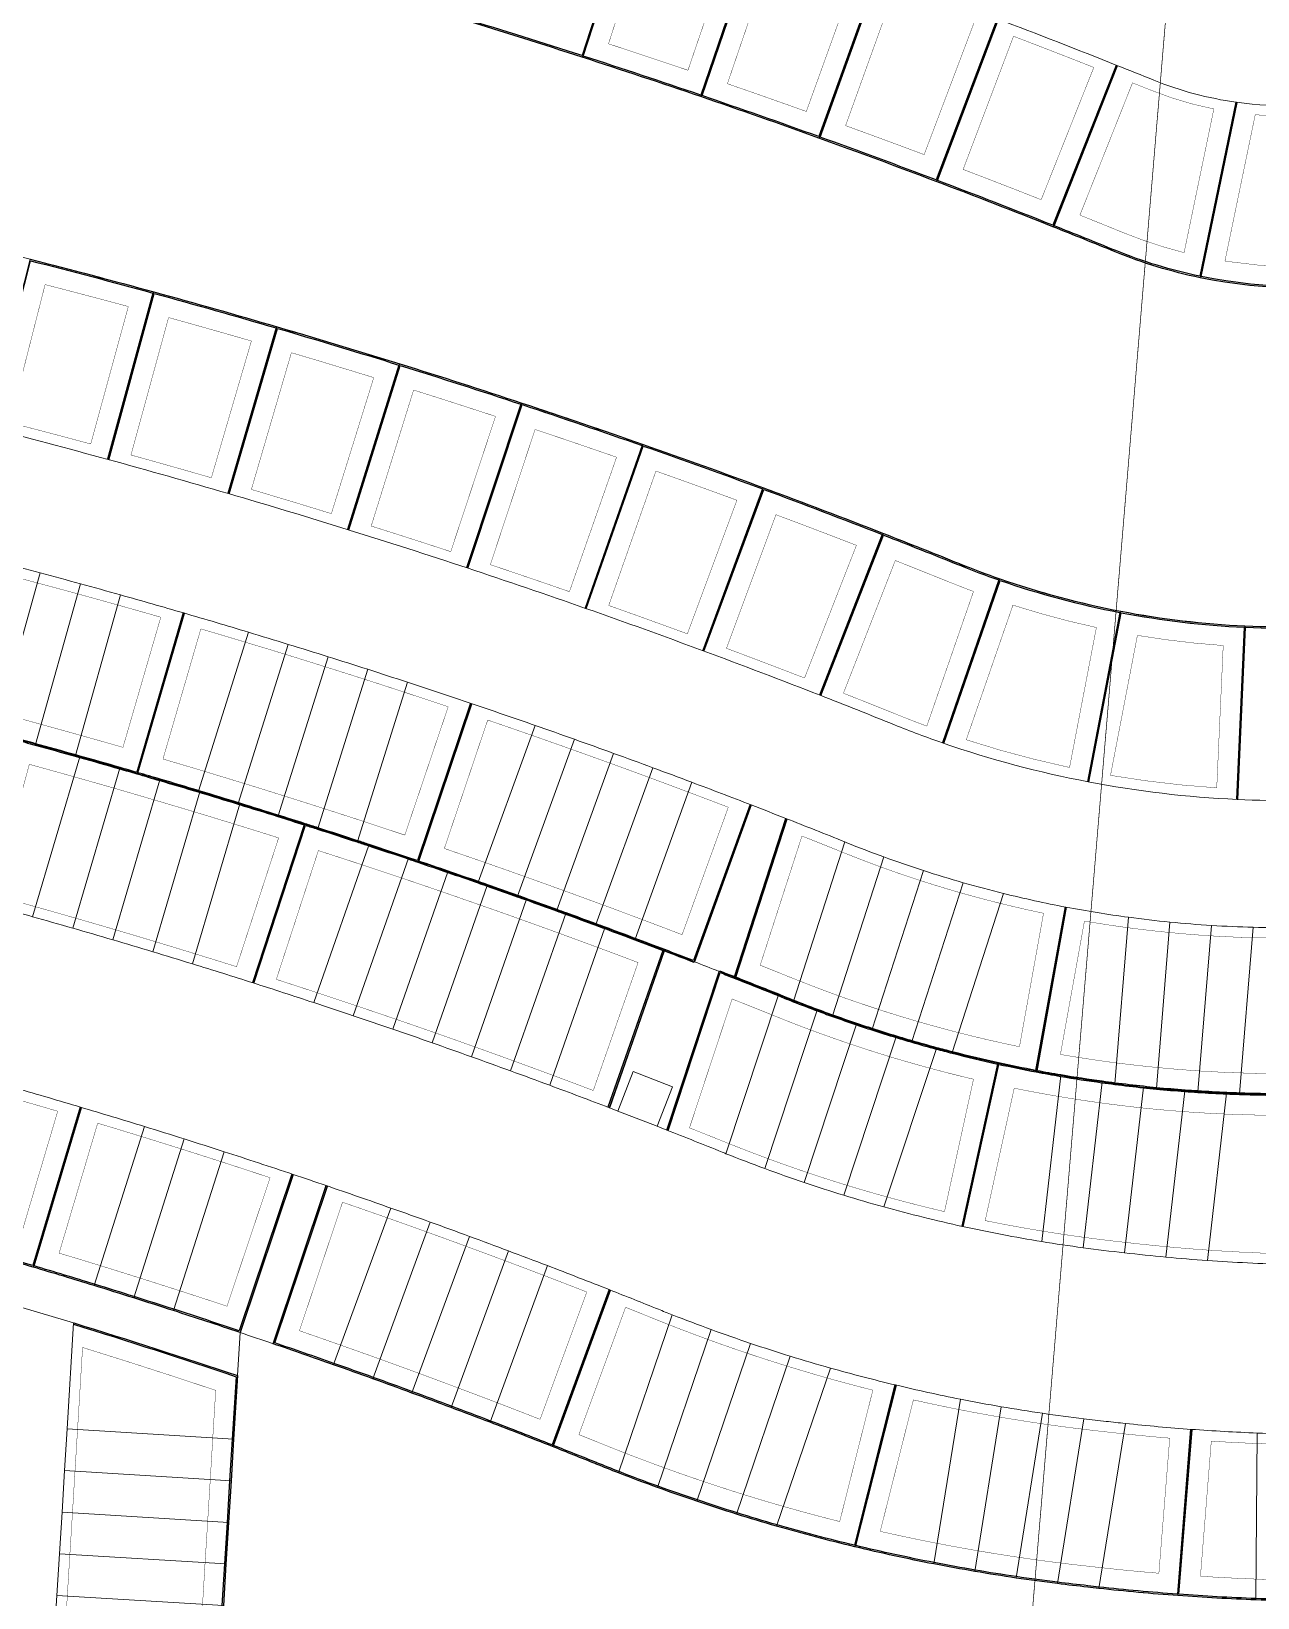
# Model space of a CAD drawing. Header units: centimetres. Extents: x -6122352 to 6876996, y -1694241 to 2592194.
# Drawn here: x 1109007 to 1285500, y -451223 to -225849 of the extents above; entities that cross this region are included whole.
import ezdxf

# ---------------------------------------------------------------- set-up
doc = ezdxf.new("R2010")
doc.units = ezdxf.units.CM
doc.header["$MEASUREMENT"] = 0
doc.linetypes.add('XR-AR-END-SETTING OUT PLAN$0$23261-XR-AR-SI-GF$0$HIDDEN', pattern=[0.375, 0.25, -0.125])
for name, color, linetype, lineweight, true_color in [('08-Compound Wall-2', 6, 'Continuous', 25, 0xff00ff), ('23585-XR-AR-DAMAC PLOT LIMITS$0$1-End units', 7, 'Continuous', 5, 0xf8991e), ('23585-XR-AR-DAMAC PLOT LIMITS$0$1-Open Space', 7, 'Continuous', 5, 0x90cf5a), ('23585-XR-AR-DAMAC PLOT LIMITS$0$1-Utility', 7, 'Continuous', 5, 0x8db1ff)]:
    doc.layers.add(name, color=color, linetype=linetype, lineweight=lineweight, true_color=true_color)
doc.layers.add('23585-XR-AR-BOUNDARY WALLS AND SETBACKS$0$setback', color=7, linetype='XR-AR-END-SETTING OUT PLAN$0$23261-XR-AR-SI-GF$0$HIDDEN')
doc.layers.add('@MI-REF LAYER', color=7, linetype='Continuous')
for name, color, linetype, lineweight in [('23585-XR-AR-DAMAC PLOT LIMITS$0$1-LV3', 231, 'Continuous', 5), ('23585-XR-AR-DAMAC PLOT LIMITS$0$1-Mid units', 41, 'Continuous', 5), ('A-ANNO-TEXT', 3, 'Continuous', 25)]:
    doc.layers.add(name, color=color, linetype=linetype, lineweight=lineweight)
doc.layers.add('23585-XR-AR-DAMAC PLOT LIMITS$0$D-Phase New', color=7, linetype='Continuous', true_color=0x000080)

# ---------------------------------------------------------------- blocks, each defined once
blk = doc.blocks.new('23585-XR-AR-BOUNDARY WALLS AND SETBACKS')
at = {"layer": '08-Compound Wall-2'}
for points in [[(497443.52, 2769696.8), (497466.2, 2769683.44, -0.102931), (497447.04, 2769662.42), (497432.07, 2769683.17)], [(497431.91, 2769683.05), (497446.88, 2769662.3, -0.045423), (497435.98, 2769655.87, 0.002174), (497427.35, 2769651.74), (497416.55, 2769674.05)], [(497466.42, 2769683.42, -0.103655), (497447.08, 2769662.2)], [(497416.4, 2769673.91), (497427.17, 2769651.66, 0.004045), (497411.21, 2769643.77), (497400.04, 2769665.9)], [(497399.87, 2769665.81), (497411.03, 2769643.68, 0.004045), (497395.2, 2769635.53), (497383.68, 2769657.48)], [(497447.08, 2769662.2, -0.045782), (497436.06, 2769655.69, 0.002197), (497427.34, 2769651.52)], [(497383.5, 2769657.39), (497395.02, 2769635.44, 0.004045), (497379.33, 2769627.03), (497367.45, 2769648.79)], [(497427.34, 2769651.52, 0.00409), (497411.21, 2769643.54)], [(497367.27, 2769648.69), (497379.15, 2769626.94, 0.004045), (497363.6, 2769618.27), (497351.36, 2769639.84)], [(497488.37, 2769633.12, 0.036047), (497500.17, 2769646.71)], [(497506.09, 2769615.48), (497488.58, 2769633.05, 0.035647), (497500.27, 2769646.51), (497520.12, 2769631.64)], [(497411.21, 2769643.54, 0.00409), (497395.2, 2769635.31)], [(497351.19, 2769639.74), (497363.42, 2769618.18, 0.004045), (497348.01, 2769609.26), (497335.42, 2769630.62)], [(497395.2, 2769635.31, 0.00409), (497379.33, 2769626.81)], [(497474.74, 2769621.36, 0.036047), (497488.37, 2769633.12)], [(497489.74, 2769601.37), (497474.94, 2769621.26, 0.035647), (497488.44, 2769632.91), (497505.95, 2769615.34)], [(497379.33, 2769626.81, 0.00409), (497363.61, 2769618.05)], [(497459.56, 2769611.69, 0.036047), (497474.74, 2769621.36)], [(497471.54, 2769589.74), (497459.75, 2769611.56, 0.035647), (497474.78, 2769621.14), (497489.58, 2769601.25)], [(497363.61, 2769618.05, 0.00409), (497348.03, 2769609.04)], [(497531.1, 2769615.97), (497548.89, 2769599.96, -0.00106), (497548.37, 2769599.33, -0.011857), (497542.41, 2769592.44, -0.001641), (497541.56, 2769591.5, -0.007817), (497537.42, 2769587.15, -0.002428), (497536.11, 2769585.82, -0.005377), (497533.15, 2769582.93, -0.002435), (497531.8, 2769581.64, -0.005365), (497528.76, 2769578.84, -0.002438), (497527.36, 2769577.6, -0.005366), (497524.24, 2769574.9, -0.002434), (497522.81, 2769573.7, -0.007806), (497518.13, 2769569.94, -0.004542), (497515.35, 2769567.82), (497500.87, 2769586.83)], [(497443.42, 2769603.73, -0.002799), (497454, 2769608.86), (497454.02, 2769608.87, 0.01243), (497459.56, 2769611.69)], [(497454.54, 2769581.34), (497443.6, 2769603.59, -0.002775), (497454.09, 2769608.68), (497454.11, 2769608.69, 0.012229), (497459.57, 2769611.46), (497471.36, 2769589.65)], [(497426.94, 2769595.45, -0.004389), (497443.42, 2769603.73)], [(497438.45, 2769573.26), (497427.12, 2769595.32, -0.004342), (497443.42, 2769603.51), (497454.36, 2769581.25)], [(497410.61, 2769586.88, -0.004389), (497426.94, 2769595.45)], [(497422.51, 2769564.9), (497410.8, 2769586.75, -0.004342), (497426.94, 2769595.23), (497438.27, 2769573.17)], [(497524.72, 2769544.84), (497510.96, 2769564.38, 0.007114), (497515.39, 2769567.6, 0.004671), (497518.25, 2769569.78, 0.007806), (497522.93, 2769573.54, 0.002435), (497524.37, 2769574.75, 0.005366), (497527.5, 2769577.45, 0.002438), (497528.9, 2769578.7, 0.005365), (497531.93, 2769581.49, 0.002435), (497533.29, 2769582.78, 0.005377), (497536.25, 2769585.68, 0.002428), (497537.56, 2769587.01, 0.007817), (497541.7, 2769591.37, 0.001509), (497542.49, 2769592.23), (497560.23, 2769575.55)], [(497394.44, 2769578.03, -0.004389), (497410.61, 2769586.88)], [(497406.72, 2769556.26), (497394.62, 2769577.9, -0.004342), (497410.62, 2769586.66), (497422.34, 2769564.8)], [(497500.71, 2769586.71), (497515.19, 2769567.7, -0.007113), (497510.77, 2769564.49, -0.008872), (497505.12, 2769560.66, -0.003044), (497503.15, 2769559.4, -0.004764), (497500.04, 2769557.46, -0.003042), (497498.04, 2769556.26, -0.004759), (497494.87, 2769554.43, -0.003042), (497492.83, 2769553.29, -0.00476), (497489.61, 2769551.55, -0.003043), (497487.53, 2769550.48, -0.004767), (497484.25, 2769548.84, -0.001814), (497482.99, 2769548.23), (497482.96, 2769548.22), (497482.14, 2769547.83, 0.001687), (497476.16, 2769544.94), (497464.33, 2769565.77)], [(497597.05, 2769580.68), (497615.65, 2769565.82, -0.008639), (497608.81, 2769557.45, -0.004796), (497604.89, 2769552.91, -0.004794), (497600.89, 2769548.44, -0.004793), (497596.8, 2769544.06, -0.004794), (497592.63, 2769539.75, -0.008881), (497584.69, 2769531.98), (497568.48, 2769549.41)], [(497378.42, 2769568.9, -0.004389), (497394.44, 2769578.03)], [(497391.08, 2769547.34), (497378.61, 2769568.77, -0.004342), (497394.45, 2769577.81), (497406.55, 2769556.16)], [(497362.57, 2769559.48, -0.004389), (497378.42, 2769568.9)], [(497375.61, 2769538.15), (497362.76, 2769559.36, -0.004342), (497378.44, 2769568.67), (497390.91, 2769547.24)], [(497485.66, 2769522.76), (497473.89, 2769543.83, -0.000594), (497475.98, 2769544.85), (497464.16, 2769565.67)], [(497615.86, 2769565.78, -0.008717), (497608.96, 2769557.32, -0.004796), (497605.04, 2769552.78, -0.004794), (497601.04, 2769548.31, -0.004793), (497596.95, 2769543.92, -0.004794), (497592.77, 2769539.61, -0.008962), (497584.75, 2769531.76)], [(497459.21, 2769563.23), (497470.27, 2769542.05, 0.001123), (497466.32, 2769540.08, 0.001153), (497462.27, 2769538.03, 0.001175), (497458.16, 2769535.94, 0.000351), (497456.93, 2769535.31, 0.001175), (497452.82, 2769533.18, 0.000351), (497451.6, 2769532.54, 0.001175), (497447.51, 2769530.39, 0.000351), (497446.29, 2769529.75, 0.001175), (497442.21, 2769527.58, 0.000351), (497441, 2769526.92, 0.001175), (497436.93, 2769524.72, 0.001135), (497433.02, 2769522.58), (497421.49, 2769543.52)], [(497459.38, 2769563.32), (497470.55, 2769541.96, 0.001174), (497466.41, 2769539.9), (497477.71, 2769518.83)], [(497485.84, 2769522.86), (497474.16, 2769543.74, -0.000542), (497476.08, 2769544.67, -0.001737), (497482.23, 2769547.65), (497483.05, 2769548.04), (497483.08, 2769548.05, 0.001814), (497484.34, 2769548.66, 0.004767), (497487.62, 2769550.3, 0.003043), (497489.7, 2769551.37, 0.00476), (497492.92, 2769553.11, 0.003042), (497494.97, 2769554.25, 0.004759), (497498.14, 2769556.09, 0.003042), (497500.15, 2769557.29, 0.004765), (497503.26, 2769559.23, 0.003044), (497505.23, 2769560.5, 0.008742), (497510.8, 2769564.27), (497524.56, 2769544.73)], [(497346.88, 2769549.79, -0.004389), (497362.57, 2769559.48)], [(497360.29, 2769528.69), (497347.07, 2769549.67, -0.004342), (497362.59, 2769559.26), (497375.44, 2769538.05)], [(497331.37, 2769539.82, -0.004389), (497346.88, 2769549.79)], [(497345.15, 2769518.96), (497331.56, 2769539.71, -0.004342), (497346.9, 2769549.57), (497360.12, 2769528.58)], [(497568.33, 2769549.27), (497584.54, 2769531.84, -0.00905), (497576.17, 2769524.23, -0.001295), (497574.94, 2769523.16, -0.004143), (497571.63, 2769520.29, -0.005668), (497567.02, 2769516.45, -0.005666), (497562.33, 2769512.72, -0.005668), (497557.55, 2769509.1, -0.010904), (497548.13, 2769502.44), (497535.05, 2769522.32)], [(497421.31, 2769543.42), (497432.84, 2769522.49, 0.00034), (497431.67, 2769521.84, 0.001526), (497426.43, 2769518.92, 0.000444), (497424.9, 2769518.07, 0.001526), (497419.68, 2769515.11, 0.000491), (497418.01, 2769514.16, 0.001035), (497414.48, 2769512.12, 0.001468), (497409.49, 2769509.22), (497409.29, 2769509.1, 0.001468), (497404.32, 2769506.17), (497404.13, 2769506.05, 0.001468), (497399.17, 2769503.09, 0.000842), (497396.34, 2769501.37), (497383.93, 2769521.8)], [(497429.94, 2769493.22), (497418.19, 2769514.03, -0.000465), (497419.78, 2769514.94, -0.001526), (497425, 2769517.9, -0.000444), (497426.52, 2769518.75, -0.001526), (497431.77, 2769521.67, -0.000366), (497433.03, 2769522.36, -0.001161), (497437.03, 2769524.55, -0.001175), (497441.09, 2769526.75, -0.000351), (497442.31, 2769527.4, -0.001175), (497446.38, 2769529.57, -0.000351), (497447.6, 2769530.22, -0.001175), (497451.69, 2769532.37, -0.000351), (497452.92, 2769533, -0.001175), (497457.02, 2769535.13, -0.000351), (497458.25, 2769535.76, -0.001175), (497462.36, 2769537.86, -0.001103), (497466.23, 2769539.81), (497477.53, 2769518.73)], [(497584.75, 2769531.76, -0.009129), (497576.3, 2769524.07, -0.001294), (497575.08, 2769523.01, -0.004142), (497571.76, 2769520.14, -0.005668), (497567.15, 2769516.3, -0.005666), (497562.45, 2769512.57, -0.005668), (497557.67, 2769508.94, -0.011001), (497548.16, 2769502.22, -0.011002), (497538.36, 2769495.92, -0.00567), (497533.21, 2769492.84, -0.005667), (497527.98, 2769489.88, -0.005667), (497522.7, 2769487.04, -0.005669), (497517.35, 2769484.32, -0.003258), (497514.24, 2769482.81), (497514.21, 2769482.8, 0.001858), (497508.11, 2769479.86, 0.002641), (497499.49, 2769475.6, 0.001647), (497494.13, 2769472.9, 0.001647), (497488.79, 2769470.16, 0.001647), (497483.47, 2769467.39, 0.001647), (497478.16, 2769464.59, 0.002528), (497470.06, 2769460.21), (497458.44, 2769481.21)], [(497534.88, 2769522.21), (497547.97, 2769502.33, -0.010909), (497538.26, 2769496.09, -0.00567), (497533.11, 2769493.01, -0.005667), (497527.89, 2769490.06, -0.005667), (497522.61, 2769487.22, -0.005669), (497517.26, 2769484.5, -0.003258), (497514.16, 2769483), (497514.12, 2769482.98, 0.001832), (497508.11, 2769480.08), (497497.16, 2769501.22)], [(497383.76, 2769521.69), (497396.17, 2769501.27, 0.000634), (497394.05, 2769499.97, 0.001526), (497388.93, 2769496.83), (497388.39, 2769496.49, 0.001526), (497383.3, 2769493.31, 0.000784), (497380.7, 2769491.67, 0.000742), (497378.23, 2769490.1, 0.001526), (497373.18, 2769486.86), (497372.54, 2769486.44, 0.001332), (497368.15, 2769483.58), (497367.51, 2769483.17, 0.001526), (497362.5, 2769479.86, 0.000578), (497360.61, 2769478.6), (497347.33, 2769498.47)], [(497393.68, 2769471.36), (497380.89, 2769491.55, -0.000758), (497383.41, 2769493.14, -0.001526), (497388.5, 2769496.32), (497389.04, 2769496.66, -0.001526), (497394.15, 2769499.8, -0.000659), (497396.36, 2769501.15, -0.000867), (497399.28, 2769502.91, -0.001468), (497404.23, 2769505.88), (497404.43, 2769506, -0.001468), (497409.4, 2769508.93), (497409.59, 2769509.05, -0.001468), (497414.58, 2769511.95, -0.00101), (497418.02, 2769513.93), (497429.77, 2769493.12)], [(497496.99, 2769501.13), (497507.93, 2769479.99, 0.002612), (497499.4, 2769475.78, 0.001647), (497494.04, 2769473.08, 0.001647), (497488.7, 2769470.34, 0.001647), (497483.37, 2769467.57, 0.001647), (497478.07, 2769464.76, 0.002474), (497470.14, 2769460.48), (497458.62, 2769481.31)], [(497454.05, 2769478.8), (497465.68, 2769457.8, 0.002769), (497456.88, 2769452.87, 0.001647), (497451.67, 2769449.88, 0.001647), (497446.49, 2769446.87, 0.002512), (497438.62, 2769442.2, 0.002512), (497430.79, 2769437.46, 0.001647)], [(497453.88, 2769478.7), (497465.41, 2769457.88, 0.002715), (497456.78, 2769453.04, 0.001647), (497451.57, 2769450.06, 0.001647), (497446.39, 2769447.04, 0.002485), (497438.6, 2769442.43), (497426.35, 2769462.83)], [(497426.18, 2769462.73), (497438.43, 2769442.32, 0.002485), (497430.69, 2769437.63, 0.001647), (497425.58, 2769434.48, 0.001647), (497420.49, 2769431.29, 0.001647), (497415.43, 2769428.07, 0.001647), (497410.39, 2769424.81, 0.002498), (497402.78, 2769419.82), (497389.6, 2769439.63)], [(497448.47, 2769441.07, -0.006847), (497469.99, 2769453.33), (497476.35, 2769446.75), (497480.52, 2769442.43), (497484.68, 2769438.11), (497488.85, 2769433.8), (497493.02, 2769429.48), (497497.19, 2769425.16), (497501.35, 2769420.85), (497505.52, 2769416.53), (497509.69, 2769412.21), (497516.04, 2769405.63), (497498.78, 2769388.96)], [(497448.61, 2769440.93, -0.006791), (497469.96, 2769453.08), (497476.21, 2769446.61), (497480.37, 2769442.29), (497484.54, 2769437.97), (497488.71, 2769433.66), (497492.88, 2769429.34), (497497.04, 2769425.02), (497501.21, 2769420.71), (497505.38, 2769416.39), (497509.54, 2769412.07), (497515.76, 2769405.64), (497498.64, 2769389.11)]]:
    blk.add_lwpolyline(points, format="xyb", dxfattribs=at)
at = {"layer": '23585-XR-AR-BOUNDARY WALLS AND SETBACKS$0$setback', "ltscale": 40, "const_width": 0.05}
for points in [[(497443.3, 2769693.57), (497462.26, 2769682.39, -0.081067), (497447.72, 2769666.44), (497435.14, 2769683.87, 0.061707)], [(497430.5, 2769680.05), (497442.85, 2769662.93, -0.034566), (497434.78, 2769658.4, 0.001517), (497428.74, 2769655.52), (497419.82, 2769673.96, -0.000602), (497422.25, 2769675.13, 0.04668)], [(497403.31, 2769665.86, -0.002757), (497414.42, 2769671.35), (497423.34, 2769652.91, 0.00273), (497412.54, 2769647.57)], [(497386.94, 2769657.5, -0.002757), (497397.95, 2769663.16), (497407.18, 2769644.87, 0.00273), (497396.47, 2769639.35)], [(497381.63, 2769654.71), (497391.15, 2769636.56, 0.00273), (497380.53, 2769630.88), (497370.71, 2769648.86, -0.002757)], [(497365.45, 2769645.98), (497375.27, 2769628, 0.00273), (497364.74, 2769622.14), (497354.62, 2769639.96, -0.002757)], [(497491.16, 2769604.32), (497478.92, 2769620.78, 0.024316), (497488.34, 2769628.9), (497502.81, 2769614.38, -0.025936)], [(497473.36, 2769592.47), (497463.61, 2769610.51, 0.024316), (497474.1, 2769617.19), (497486.34, 2769600.74, -0.025936)], [(497530.38, 2769612.72), (497544.88, 2769599.66, -0.009264), (497540.26, 2769594.39, -0.001641), (497539.42, 2769593.47, -0.007817), (497535.35, 2769589.18, -0.002428), (497534.06, 2769587.87, -0.005377), (497531.15, 2769585.02, -0.002435), (497529.81, 2769583.75, -0.005365), (497526.82, 2769581, -0.002438), (497525.44, 2769579.77, -0.005366), (497522.37, 2769577.11, -0.002434), (497520.96, 2769575.93, -0.007806), (497516.35, 2769572.23, -0.000743), (497515.9, 2769571.88), (497504.08, 2769587.4, 0.00916), (497508.93, 2769591.29, 0.008918), (497513.51, 2769595.26, 0.008913), (497517.95, 2769599.38, 0.008919), (497522.23, 2769603.66, 0.008937), (497526.37, 2769608.1, 0.009004)], [(497456.48, 2769583.96), (497447.44, 2769602.36, -0.002084), (497455.3, 2769606.15), (497455.32, 2769606.17, 0.006558), (497458.33, 2769607.65), (497468.08, 2769589.61, -0.007379), (497464.16, 2769587.67, 0.002076)], [(497451.09, 2769581.31, 0.002928), (497440.35, 2769575.91), (497430.98, 2769594.15, -0.002957), (497442.05, 2769599.71)], [(497424.36, 2769567.58), (497414.68, 2769585.65, -0.002957), (497425.65, 2769591.41), (497435.01, 2769573.17, 0.002928)], [(497557.1, 2769574.5, -0.008081), (497551.03, 2769568.55, -0.005671), (497546.65, 2769564.49, -0.005674), (497542.18, 2769560.53, -0.006943), (497537.65, 2769556.65, -0.006939), (497533.02, 2769552.9, -0.009923), (497526.22, 2769547.75), (497514.99, 2769563.7, 0.003403), (497517.13, 2769565.28, 0.004671), (497520.03, 2769567.49, 0.007806), (497524.79, 2769571.31, 0.002435), (497526.24, 2769572.53, 0.005366), (497529.42, 2769575.27, 0.002438), (497530.84, 2769576.54, 0.005365), (497533.92, 2769579.38, 0.002435), (497535.3, 2769580.69, 0.005377), (497538.3, 2769583.63, 0.002428), (497539.63, 2769584.98, 0.005551), (497542.63, 2769588.11)], [(497408.52, 2769558.98), (497398.52, 2769576.87, -0.002957), (497409.39, 2769582.82), (497419.07, 2769564.75, 0.002928)], [(497499.28, 2769583.81), (497511.1, 2769568.29, -0.003247), (497509.1, 2769566.86, -0.008872), (497503.54, 2769563.09, -0.003044), (497501.6, 2769561.85, -0.004765), (497498.53, 2769559.94, -0.003042), (497496.56, 2769558.76, -0.004759), (497493.44, 2769556.95, -0.003042), (497491.43, 2769555.83, -0.00476), (497488.26, 2769554.12, -0.003043), (497486.21, 2769553.06, -0.004767), (497482.98, 2769551.45, -0.001814), (497481.74, 2769550.85), (497481.71, 2769550.83), (497480.89, 2769550.44, 0.001022), (497477.25, 2769548.69), (497467.6, 2769565.68, -0.001506), (497473.06, 2769568.31), (497473.31, 2769568.43, 0.008524), (497478.49, 2769571.01, 0.008915), (497483.81, 2769573.9, 0.008915), (497489.02, 2769576.98, 0.008925), (497494.13, 2769580.25, 0.009216)], [(497596.42, 2769577.47), (497611.65, 2769565.3, -0.006314), (497606.67, 2769559.26, -0.004796), (497602.79, 2769554.76, -0.004794), (497598.82, 2769550.33, -0.004793), (497594.77, 2769545.98, -0.004794), (497590.64, 2769541.71, -0.006525), (497584.88, 2769536.03), (497571.6, 2769550.31, 0.00564), (497576.27, 2769554.91, 0.00519), (497580.47, 2769559.24, 0.005189), (497584.58, 2769563.65, 0.00519), (497588.6, 2769568.15, 0.005194), (497592.53, 2769572.73, 0.005274)], [(497392.84, 2769550.09), (497382.53, 2769567.81, -0.002957), (497393.29, 2769573.94), (497403.29, 2769556.05, 0.002928)], [(497377.31, 2769540.93), (497366.69, 2769558.47, -0.002957), (497377.34, 2769564.79), (497387.65, 2769547.07, 0.002928)], [(497457.39, 2769560.66), (497466.42, 2769543.37, 0.000397), (497465.02, 2769542.67, 0.001153), (497460.96, 2769540.62, 0.001175), (497456.83, 2769538.52, 0.000351), (497455.6, 2769537.88, 0.001175), (497451.49, 2769535.75, 0.000351), (497450.26, 2769535.11, 0.001175), (497446.16, 2769532.96, 0.000351), (497444.93, 2769532.31, 0.001175), (497440.84, 2769530.13, 0.000351), (497439.62, 2769529.48, 0.001175), (497435.55, 2769527.27, 0.0004), (497434.16, 2769526.52), (497424.75, 2769543.6, -0.001665), (497430.64, 2769546.79, -0.00149), (497435.93, 2769549.61, -0.00149), (497441.23, 2769552.4, -0.00149), (497446.55, 2769555.16, -0.00149), (497451.88, 2769557.88, -0.001534)], [(497487.63, 2769525.38), (497478.1, 2769542.43, -0.001523), (497483.48, 2769545.03), (497484.3, 2769545.42), (497484.33, 2769545.44, 0.001814), (497485.61, 2769546.05, 0.004767), (497488.94, 2769547.71, 0.003043), (497491.05, 2769548.81, 0.00476), (497494.32, 2769550.57, 0.003042), (497496.4, 2769551.73, 0.004759), (497499.62, 2769553.59, 0.003042), (497501.65, 2769554.82, 0.004765), (497504.81, 2769556.78, 0.003044), (497506.81, 2769558.07, 0.005031), (497510.08, 2769560.25), (497521.31, 2769544.3, -0.009979), (497514.14, 2769539.61, -0.006939), (497509.04, 2769536.51, -0.006935), (497503.86, 2769533.56, -0.006936), (497498.61, 2769530.76, -0.006943), (497493.27, 2769528.1, -0.000687), (497492.73, 2769527.84, 0.001474)], [(497361.95, 2769531.5), (497351.02, 2769548.85, -0.002957), (497361.56, 2769555.36), (497372.18, 2769537.82, 0.002928)], [(497346.75, 2769521.8), (497335.52, 2769538.95, -0.002957), (497345.94, 2769545.65), (497356.87, 2769528.3, 0.002928)], [(497567.24, 2769546.19), (497580.52, 2769531.91, -0.006726), (497574.32, 2769526.33, -0.001303), (497573.1, 2769525.27, -0.004152), (497569.82, 2769522.42, -0.005668), (497565.26, 2769518.63, -0.005666), (497560.61, 2769514.94, -0.005668), (497555.88, 2769511.35, -0.008102), (497548.99, 2769506.41), (497538.26, 2769522.71, 0.006818), (497543.64, 2769526.55, 0.006233), (497548.46, 2769530.19, 0.006232), (497553.18, 2769533.94, 0.006234), (497557.82, 2769537.82, 0.003354), (497560.27, 2769539.95, 0.002391), (497562.36, 2769541.78, 0.005655)], [(497419.5, 2769540.7), (497428.9, 2769523.62, 0.001131), (497425.01, 2769521.45, 0.000444), (497423.48, 2769520.6, 0.001526), (497418.25, 2769517.63, 0.000491), (497416.57, 2769516.67, 0.001035), (497413.03, 2769514.63, 0.001468), (497408.02, 2769511.72), (497407.83, 2769511.6, 0.001468), (497402.84, 2769508.66), (497402.64, 2769508.54, 0.001468), (497397.68, 2769505.57, 0.000106), (497397.32, 2769505.35), (497387.19, 2769522.02, -0.001662), (497392.93, 2769525.45, -0.00149), (497398.08, 2769528.5, -0.00149), (497403.26, 2769531.51, -0.00149), (497408.46, 2769534.5, -0.00149), (497413.67, 2769537.45, -0.001659)], [(497474.32, 2769518.8, 0.001594), (497468.86, 2769516.03, 0.001564), (497463.52, 2769513.27, 0.001564), (497458.2, 2769510.48, 0.001564), (497452.89, 2769507.66, 0.001564), (497447.6, 2769504.8, 0.001564), (497442.33, 2769501.91, 0.001564), (497437.08, 2769498.99, 0.001603), (497431.72, 2769495.96), (497422.14, 2769512.94, -0.001256), (497426.42, 2769515.37, -0.000444), (497427.94, 2769516.22, -0.001526), (497433.17, 2769519.13, -0.000366), (497434.42, 2769519.82, -0.001161), (497438.41, 2769522, -0.001175), (497442.47, 2769524.19, -0.000351), (497443.68, 2769524.84, -0.001175), (497447.74, 2769527.01, -0.000351), (497448.96, 2769527.65, -0.001175), (497453.04, 2769529.8, -0.000351), (497454.26, 2769530.43, -0.001175), (497458.35, 2769532.55, -0.000351), (497459.57, 2769533.18, -0.001175), (497463.67, 2769535.27, -0.000408), (497465.1, 2769535.99)], [(497382.06, 2769518.9), (497392.19, 2769502.24, 0.001424), (497387.41, 2769499.29), (497386.86, 2769498.95, 0.001526), (497381.76, 2769495.76, 0.000784), (497379.14, 2769494.12, 0.000742), (497376.67, 2769492.54, 0.001526), (497371.61, 2769489.29), (497370.96, 2769488.88, 0.001332), (497366.56, 2769486.01), (497365.92, 2769485.59, 0.001369), (497361.42, 2769482.62), (497350.58, 2769498.83, -0.001724), (497356.37, 2769502.64, -0.00149), (497361.39, 2769505.91, -0.00149), (497366.44, 2769509.14, -0.00149), (497371.5, 2769512.35, -0.00149), (497376.58, 2769515.52, -0.001602)], [(497533.29, 2769519.35), (497544.01, 2769503.06, -0.008169), (497536.79, 2769498.47, -0.00567), (497531.7, 2769495.43, -0.005667), (497526.54, 2769492.51, -0.005667), (497521.31, 2769489.7, -0.005669), (497516.02, 2769487.01, -0.003258), (497512.95, 2769485.52), (497512.91, 2769485.5, 0.001057), (497509.43, 2769483.83), (497500.46, 2769501.16, -0.001202), (497504.51, 2769503.1, 0.002235), (497506.46, 2769504.04, 0.006235), (497511.85, 2769506.76, 0.006232), (497517.17, 2769509.61, 0.006232), (497522.42, 2769512.6, 0.006237), (497527.6, 2769515.71, 0.006972)], [(497426.51, 2769492.98, 0.001607), (497421.18, 2769489.87, 0.001564), (497416, 2769486.82, 0.001564), (497410.84, 2769483.73, 0.001564), (497405.71, 2769480.61, 0.001564), (497400.59, 2769477.46, 0.001615), (497395.33, 2769474.17), (497384.89, 2769490.65, -0.000018), (497384.95, 2769490.69, -0.001526), (497390.03, 2769493.86), (497390.57, 2769494.19, -0.001526), (497395.66, 2769497.33, -0.000659), (497397.87, 2769498.67, -0.000867), (497400.78, 2769500.43, -0.001468), (497405.71, 2769503.39), (497405.91, 2769503.5, -0.001468), (497410.86, 2769506.43), (497411.06, 2769506.55, -0.001468), (497416.03, 2769509.44, -0.000265), (497416.93, 2769509.96)], [(497495.07, 2769498.53), (497504.04, 2769481.2, 0.001799), (497498.14, 2769478.28, 0.001647), (497492.77, 2769475.57, 0.001647), (497487.41, 2769472.83, 0.001647), (497482.07, 2769470.05, 0.001647), (497476.75, 2769467.23, 0.001712), (497471.24, 2769464.27), (497461.8, 2769481.33, -0.001835), (497467.83, 2769484.58, -0.001605), (497473.13, 2769487.38, -0.001605), (497478.44, 2769490.14, -0.001605), (497483.77, 2769492.88, -0.001605), (497489.12, 2769495.58, -0.001779)], [(497452.16, 2769476.03), (497461.6, 2769458.97, 0.001949), (497455.4, 2769455.47, 0.001647), (497450.18, 2769452.48, 0.001647), (497444.97, 2769449.46, 0.001692), (497439.65, 2769446.31), (497429.61, 2769463.03, -0.001764), (497435.28, 2769466.38, -0.001605), (497440.46, 2769469.39, -0.001605), (497445.66, 2769472.37, -0.001999), (497452.16, 2769476.03, -0.001999)], [(497424.46, 2769459.95), (497434.5, 2769443.23, 0.001691), (497429.22, 2769440.02, 0.001647), (497424.1, 2769436.85, 0.001647), (497419, 2769433.66, 0.001647), (497413.92, 2769430.43, 0.001647), (497408.86, 2769427.16, 0.001705), (497403.65, 2769423.75), (497392.85, 2769439.98, -0.001811), (497398.5, 2769443.68, -0.001605), (497403.54, 2769446.93, -0.001605), (497408.59, 2769450.15, -0.001605), (497413.67, 2769453.33, -0.001605), (497418.76, 2769456.48, -0.001789)], [(497451.94, 2769439.63, -0.005581), (497469.43, 2769449.59), (497474.19, 2769444.66), (497478.36, 2769440.35), (497482.53, 2769436.03), (497486.69, 2769431.71), (497490.86, 2769427.4), (497495.03, 2769423.08), (497499.2, 2769418.76), (497503.36, 2769414.45), (497507.53, 2769410.13), (497511.8, 2769405.71), (497497.77, 2769392.16), (497493.5, 2769396.59), (497489.33, 2769400.9), (497485.17, 2769405.22), (497481, 2769409.54), (497476.83, 2769413.85), (497472.66, 2769418.17), (497468.5, 2769422.49), (497464.33, 2769426.8), (497460.16, 2769431.12), (497451.94, 2769439.63)]]:
    blk.add_lwpolyline(points, format="xyb", close=True, dxfattribs=at)
blk = doc.blocks.new('A$C9d9485f6')
at = {"layer": 'A-ANNO-TEXT', "rotation": 312.4881850805905}
blk.add_blockref('23585-XR-AR-BOUNDARY WALLS AND SETBACKS', (-2377088.53, -1504219.25), dxfattribs=at)
blk = doc.blocks.new('23585-XR-AR-DAMAC PLOT LIMITS')
at = {"layer": '23585-XR-AR-DAMAC PLOT LIMITS$0$1-End units', "color": 251, "true_color": 0x636466}
for points in [[(497524.31, 2769574.82, -0.002434), (497522.87, 2769573.62, -0.007806), (497518.19, 2769569.86, -0.004671), (497515.33, 2769567.68), (497500.79, 2769586.77, 0.0136), (497507.97, 2769592.45)], [(497560.29, 2769575.62, -0.010951), (497552.06, 2769567.46), (497536.18, 2769585.75, 0.002428), (497537.49, 2769587.08, 0.007817), (497541.63, 2769591.44, 0.001641), (497542.48, 2769592.37)], [(497515.33, 2769567.68, -0.007244), (497510.82, 2769564.41, -0.008872), (497505.17, 2769560.58), (497493.3, 2769581.49, 0.013613), (497500.79, 2769586.77)], [(497484.29, 2769548.75, -0.001814), (497483.04, 2769548.14), (497483, 2769548.13), (497482.18, 2769547.74, 0.001737), (497476.03, 2769544.76), (497464.16, 2769565.67, -0.002277), (497472.41, 2769569.67)], [(497533.95, 2769551.72, -0.013415), (497524.64, 2769544.78), (497510.82, 2769564.41, 0.007244), (497515.33, 2769567.68, 0.004671), (497518.19, 2769569.86)], [(497470.5, 2769542.05, 0.001175), (497466.37, 2769539.99, 0.001153), (497462.32, 2769537.95), (497451.2, 2769559.22, -0.002272), (497459.38, 2769563.32)], [(497524.64, 2769544.78, -0.013471), (497514.93, 2769538.34), (497503.21, 2769559.31, 0.003044), (497505.17, 2769560.58, 0.008872), (497510.82, 2769564.41)], [(497592.77, 2769539.61, -0.008962), (497584.75, 2769531.76), (497568.41, 2769549.34, 0.008212), (497575.2, 2769555.97)], [(497584.75, 2769531.76, -0.009129), (497576.3, 2769524.07), (497561.37, 2769542.91, 0.008246), (497568.41, 2769549.34)], [(497441.04, 2769526.83, 0.001175), (497436.98, 2769524.64, 0.00116), (497432.98, 2769522.45), (497421.4, 2769543.47, -0.002412), (497429.93, 2769548.11)], [(497493.92, 2769526.74, -0.000687), (497493.38, 2769526.49, 0.002235), (497485.66, 2769522.76), (497473.93, 2769543.74, -0.000594), (497476.03, 2769544.76, -0.001737), (497482.18, 2769547.74)], [(497432.98, 2769522.45, 0.000366), (497431.72, 2769521.75, 0.001526), (497426.47, 2769518.84, 0.000444), (497424.95, 2769517.98), (497412.93, 2769538.76, -0.002405), (497421.4, 2769543.47)], [(497477.71, 2769518.83, 0.002386), (497469.54, 2769514.69), (497458.2, 2769535.85, -0.001175), (497462.32, 2769537.95, -0.001153), (497466.37, 2769539.99)], [(497404.18, 2769505.97, 0.001468), (497399.23, 2769503, 0.000867), (497396.31, 2769501.23), (497383.85, 2769521.75, -0.002408), (497392.16, 2769526.74)], [(497557.67, 2769508.94, -0.011001), (497548.16, 2769502.22), (497534.96, 2769522.27, 0.009896), (497542.75, 2769527.76)], [(497396.31, 2769501.23, 0.000659), (497394.1, 2769499.89, 0.001526), (497388.99, 2769496.74), (497388.44, 2769496.4), (497375.79, 2769516.8, -0.002348), (497383.85, 2769521.75)], [(497548.16, 2769502.22, -0.011002), (497538.36, 2769495.92), (497526.81, 2769516.99, 0.010088), (497534.96, 2769522.27)], [(497437.82, 2769497.68, 0.002386), (497429.85, 2769493.17), (497418.06, 2769514.07, -0.000491), (497419.73, 2769515.03, -0.001526), (497424.95, 2769517.98, -0.000444), (497426.47, 2769518.84)], [(497429.85, 2769493.17, 0.002386), (497421.93, 2769488.58), (497409.54, 2769509.13, -0.001468), (497414.53, 2769512.04, -0.001035), (497418.06, 2769514.07)], [(497517.35, 2769484.32, -0.003258), (497514.24, 2769482.81), (497514.21, 2769482.8, 0.001858), (497508.11, 2769479.86), (497497.08, 2769501.18, -0.002016), (497503.86, 2769504.45, 0.002235), (497505.8, 2769505.39)], [(497508.11, 2769479.86, 0.002641), (497499.49, 2769475.6), (497488.45, 2769496.92, -0.002573), (497497.08, 2769501.18)], [(497401.38, 2769476.19, 0.002396), (497393.59, 2769471.31), (497380.75, 2769491.58, -0.000784), (497383.36, 2769493.23, -0.001526), (497388.44, 2769496.4), (497388.99, 2769496.74)], [(497478.16, 2769464.59, 0.002528), (497470.06, 2769460.21), (497458.44, 2769481.21, -0.00264), (497467.13, 2769485.9)], [(497465.68, 2769457.8, 0.002769), (497456.88, 2769452.87), (497444.92, 2769473.67, -0.002803), (497454.05, 2769478.8)], [(497446.49, 2769446.87, 0.002512), (497438.62, 2769442.2), (497426.26, 2769462.78, -0.002568), (497434.52, 2769467.67)], [(497438.62, 2769442.2, 0.002512), (497430.79, 2769437.46), (497417.98, 2769457.76, -0.002592), (497426.26, 2769462.78)], [(497476.35, 2769446.75), (497459.08, 2769430.08), (497448.47, 2769441.07, -0.006847), (497469.99, 2769453.33)]]:
    blk.add_lwpolyline(points, format="xyb", close=True, dxfattribs=at)
at = {"layer": '23585-XR-AR-DAMAC PLOT LIMITS$0$1-LV3', "color": 251, "true_color": 0x636466}
for points in [[(497466.42, 2769683.42, -0.103655), (497447.08, 2769662.2), (497431.99, 2769683.11, 0.090677), (497443.57, 2769696.89)], [(497447.08, 2769662.2, -0.045782), (497436.06, 2769655.69, 0.002197), (497427.34, 2769651.52), (497416.46, 2769674.01, -0.00127), (497421.61, 2769676.48, 0.061776), (497431.99, 2769683.11)], [(497427.34, 2769651.52, 0.00409), (497411.21, 2769643.54), (497399.96, 2769665.86, -0.004092), (497416.46, 2769674.01)], [(497411.21, 2769643.54, 0.00409), (497395.2, 2769635.31), (497383.59, 2769657.43, -0.004092), (497399.96, 2769665.86)], [(497395.2, 2769635.31, 0.00409), (497379.33, 2769626.81), (497367.36, 2769648.74, -0.004092), (497383.59, 2769657.43)], [(497379.33, 2769626.81, 0.00409), (497363.61, 2769618.05), (497351.27, 2769639.79, -0.004092), (497367.36, 2769648.74)], [(497520.18, 2769631.72, -0.006766), (497517.7, 2769628.51, -0.029274), (497506.02, 2769615.41), (497488.37, 2769633.12, 0.036047), (497500.17, 2769646.71)], [(497363.61, 2769618.05, 0.00409), (497348.03, 2769609.04), (497335.34, 2769630.57, -0.004092), (497351.27, 2769639.79)], [(497506.02, 2769615.41, -0.036048), (497489.66, 2769601.31), (497474.74, 2769621.36, 0.036047), (497488.37, 2769633.12)], [(497489.66, 2769601.31, -0.036048), (497471.45, 2769589.69), (497459.56, 2769611.69, 0.036047), (497474.74, 2769621.36)], [(497471.45, 2769589.69, -0.01243), (497464.8, 2769586.31, 0.002806), (497454.45, 2769581.29), (497443.42, 2769603.73, -0.002799), (497454, 2769608.86), (497454.02, 2769608.87, 0.01243), (497459.56, 2769611.69)], [(497454.45, 2769581.29, 0.004389), (497438.36, 2769573.21), (497426.94, 2769595.45, -0.004389), (497443.42, 2769603.73)], [(497438.36, 2769573.21, 0.004389), (497422.42, 2769564.85), (497410.61, 2769586.88, -0.004389), (497426.94, 2769595.45)], [(497422.42, 2769564.85, 0.004389), (497406.63, 2769556.21), (497394.44, 2769578.03, -0.004389), (497410.61, 2769586.88)], [(497406.63, 2769556.21, 0.004389), (497391, 2769547.29), (497378.42, 2769568.9, -0.004389), (497394.44, 2769578.03)], [(497391, 2769547.29, 0.004389), (497375.52, 2769538.1), (497362.57, 2769559.48, -0.004389), (497378.42, 2769568.9)], [(497375.52, 2769538.1, 0.004389), (497360.21, 2769528.64), (497346.88, 2769549.79, -0.004389), (497362.57, 2769559.48)], [(497360.21, 2769528.64, 0.004389), (497345.06, 2769518.91), (497331.37, 2769539.82, -0.004389), (497346.88, 2769549.79)]]:
    blk.add_lwpolyline(points, format="xyb", close=True, dxfattribs=at)
at = {"layer": '23585-XR-AR-DAMAC PLOT LIMITS$0$1-Mid units', "color": 251, "true_color": 0x636466}
for points in [[(497541.63, 2769591.44, -0.007817), (497537.49, 2769587.08), (497521.15, 2769604.7, 0.008937), (497525.26, 2769609.1)], [(497537.49, 2769587.08, -0.002428), (497536.18, 2769585.75, -0.005377), (497533.22, 2769582.85), (497516.91, 2769600.46, 0.008919), (497521.15, 2769604.7)], [(497533.22, 2769582.85, -0.002435), (497531.87, 2769581.56, -0.005365), (497528.83, 2769578.77), (497512.51, 2769596.37, 0.008913), (497516.91, 2769600.46)], [(497528.83, 2769578.77, -0.002438), (497527.43, 2769577.52, -0.005366), (497524.31, 2769574.82), (497507.97, 2769592.45, 0.008918), (497512.51, 2769596.37)], [(497552.06, 2769567.46, -0.005671), (497547.66, 2769563.38), (497531.87, 2769581.56, 0.002435), (497533.22, 2769582.85, 0.005377), (497536.18, 2769585.75)], [(497505.17, 2769560.58, -0.003044), (497503.21, 2769559.31, -0.004764), (497500.09, 2769557.38), (497488.24, 2769578.26, 0.008925), (497493.3, 2769581.49)], [(497547.66, 2769563.38, -0.005668), (497543.17, 2769559.4), (497527.43, 2769577.52, 0.002438), (497528.83, 2769578.77, 0.005365), (497531.87, 2769581.56)], [(497500.09, 2769557.38, -0.003042), (497498.09, 2769556.17, -0.004759), (497494.92, 2769554.34), (497483.07, 2769575.21, 0.008915), (497488.24, 2769578.26)], [(497543.17, 2769559.4, -0.006935), (497538.61, 2769555.5), (497522.87, 2769573.62, 0.002435), (497524.31, 2769574.82, 0.005366), (497527.43, 2769577.52)], [(497494.92, 2769554.34, -0.003042), (497492.88, 2769553.2, -0.00476), (497489.65, 2769551.46), (497477.79, 2769572.35, 0.008915), (497483.07, 2769575.21)], [(497538.61, 2769555.5, -0.006939), (497533.95, 2769551.72), (497518.19, 2769569.86, 0.007806), (497522.87, 2769573.62)], [(497489.65, 2769551.46, -0.003043), (497487.57, 2769550.39, -0.004767), (497484.29, 2769548.75), (497472.41, 2769569.67), (497472.66, 2769569.78, 0.008524), (497477.79, 2769572.35)], [(497596.95, 2769543.92, -0.004794), (497592.77, 2769539.61), (497575.2, 2769555.97, 0.00519), (497579.38, 2769560.27)], [(497462.32, 2769537.95, 0.001175), (497458.2, 2769535.85, 0.000351), (497456.97, 2769535.22), (497445.86, 2769556.49, -0.00149), (497451.2, 2769559.22)], [(497514.93, 2769538.34, -0.006939), (497509.8, 2769535.22), (497498.09, 2769556.17, 0.003042), (497500.09, 2769557.38, 0.004765), (497503.21, 2769559.31)], [(497456.97, 2769535.22, 0.001175), (497452.87, 2769533.09, 0.000351), (497451.65, 2769532.46), (497440.53, 2769553.73, -0.00149), (497445.86, 2769556.49)], [(497509.8, 2769535.22, -0.006935), (497504.59, 2769532.25), (497492.88, 2769553.2, 0.003042), (497494.92, 2769554.34, 0.004759), (497498.09, 2769556.17)], [(497451.65, 2769532.46, 0.001175), (497447.56, 2769530.31, 0.000351), (497446.34, 2769529.66), (497435.22, 2769550.93, -0.00149), (497440.53, 2769553.73)], [(497504.59, 2769532.25, -0.006936), (497499.29, 2769529.42), (497487.57, 2769550.39, 0.003043), (497489.65, 2769551.46, 0.00476), (497492.88, 2769553.2)], [(497446.34, 2769529.66, 0.001175), (497442.26, 2769527.49, 0.000351), (497441.04, 2769526.83), (497429.93, 2769548.11, -0.00149), (497435.22, 2769550.93)], [(497499.29, 2769529.42, -0.006943), (497493.92, 2769526.74), (497482.18, 2769547.74), (497483, 2769548.13), (497483.04, 2769548.14, 0.001814), (497484.29, 2769548.75, 0.004767), (497487.57, 2769550.39)], [(497576.3, 2769524.07, -0.001294), (497575.08, 2769523.01, -0.004142), (497571.76, 2769520.14), (497556.84, 2769538.96, 0.00336), (497559.28, 2769541.08, 0.002397), (497561.37, 2769542.91)], [(497424.95, 2769517.98, 0.001526), (497419.73, 2769515.03), (497407.71, 2769535.8, -0.00149), (497412.93, 2769538.76)], [(497571.76, 2769520.14, -0.005668), (497567.15, 2769516.3), (497552.24, 2769535.11, 0.006234), (497556.84, 2769538.96)], [(497419.73, 2769515.03, 0.000491), (497418.06, 2769514.07, 0.001035), (497414.53, 2769512.04), (497402.51, 2769532.81, -0.00149), (497407.71, 2769535.8)], [(497469.54, 2769514.69, 0.001564), (497464.21, 2769511.94), (497452.87, 2769533.09, -0.001175), (497456.97, 2769535.22, -0.000351), (497458.2, 2769535.85)], [(497464.21, 2769511.94, 0.001564), (497458.9, 2769509.15), (497447.56, 2769530.31, -0.001175), (497451.65, 2769532.46, -0.000351), (497452.87, 2769533.09)], [(497567.15, 2769516.3, -0.005666), (497562.45, 2769512.57), (497547.54, 2769531.37, 0.006232), (497552.24, 2769535.11)], [(497414.53, 2769512.04, 0.001468), (497409.54, 2769509.13), (497409.35, 2769509.02), (497397.33, 2769529.79, -0.00149), (497402.51, 2769532.81)], [(497562.45, 2769512.57, -0.005668), (497557.67, 2769508.94), (497542.75, 2769527.76, 0.006233), (497547.54, 2769531.37)], [(497409.35, 2769509.02, 0.001468), (497404.37, 2769506.08), (497404.18, 2769505.97), (497392.16, 2769526.74, -0.00149), (497397.33, 2769529.79)], [(497458.9, 2769509.15, 0.001564), (497453.6, 2769506.34), (497442.26, 2769527.49, -0.001175), (497446.34, 2769529.66, -0.000351), (497447.56, 2769530.31)], [(497453.6, 2769506.34, 0.001564), (497448.32, 2769503.48), (497436.98, 2769524.64, -0.001175), (497441.04, 2769526.83, -0.000351), (497442.26, 2769527.49)], [(497448.32, 2769503.48, 0.001564), (497443.06, 2769500.6), (497431.72, 2769521.75, -0.000366), (497432.98, 2769522.45, -0.001161), (497436.98, 2769524.64)], [(497443.06, 2769500.6, 0.001564), (497437.82, 2769497.68), (497426.47, 2769518.84, -0.001526), (497431.72, 2769521.75)], [(497388.44, 2769496.4, 0.001526), (497383.36, 2769493.23), (497370.7, 2769513.62, -0.00149), (497375.79, 2769516.8)], [(497538.36, 2769495.92, -0.00567), (497533.21, 2769492.84), (497521.67, 2769513.89, 0.006237), (497526.81, 2769516.99)], [(497383.36, 2769493.23, 0.000784), (497380.75, 2769491.58, 0.000742), (497378.29, 2769490.02), (497365.63, 2769510.41, -0.00149), (497370.7, 2769513.62)], [(497533.21, 2769492.84, -0.005667), (497527.98, 2769489.88), (497516.45, 2769510.93, 0.006232), (497521.67, 2769513.89)], [(497527.98, 2769489.88, -0.005667), (497522.7, 2769487.04), (497511.16, 2769508.09, 0.006232), (497516.45, 2769510.93)], [(497378.29, 2769490.02, 0.001526), (497373.24, 2769486.77), (497360.58, 2769507.17, -0.00149), (497365.63, 2769510.41)], [(497421.93, 2769488.58, 0.001564), (497416.77, 2769485.53), (497404.37, 2769506.08, -0.001468), (497409.35, 2769509.02), (497409.54, 2769509.13)], [(497416.77, 2769485.53, 0.001564), (497411.62, 2769482.45), (497399.23, 2769503, -0.001468), (497404.18, 2769505.97), (497404.37, 2769506.08)], [(497522.7, 2769487.04, -0.005669), (497517.35, 2769484.32), (497505.8, 2769505.39, 0.006235), (497511.16, 2769508.09)], [(497411.62, 2769482.45, 0.001564), (497406.49, 2769479.33), (497394.1, 2769499.89, -0.000659), (497396.31, 2769501.23, -0.000867), (497399.23, 2769503)], [(497406.49, 2769479.33, 0.001564), (497401.38, 2769476.19), (497388.99, 2769496.74, -0.001526), (497394.1, 2769499.89)], [(497499.49, 2769475.6, 0.001647), (497494.13, 2769472.9), (497483.09, 2769494.21, -0.001605), (497488.45, 2769496.92)], [(497494.13, 2769472.9, 0.001647), (497488.79, 2769470.16), (497477.75, 2769491.48, -0.001605), (497483.09, 2769494.21)], [(497488.79, 2769470.16, 0.001647), (497483.47, 2769467.39), (497472.43, 2769488.71, -0.001605), (497477.75, 2769491.48)], [(497483.47, 2769467.39, 0.001647), (497478.16, 2769464.59), (497467.13, 2769485.9, -0.001605), (497472.43, 2769488.71)], [(497456.88, 2769452.87, 0.001647), (497451.67, 2769449.88), (497439.71, 2769470.69, -0.001605), (497444.92, 2769473.67)], [(497451.67, 2769449.88, 0.001647), (497446.49, 2769446.87), (497434.52, 2769467.67, -0.001605), (497439.71, 2769470.69)]]:
    blk.add_lwpolyline(points, format="xyb", close=True, dxfattribs=at)
for points in [[(497480.52, 2769442.43), (497463.25, 2769425.76), (497459.08, 2769430.08), (497476.35, 2769446.75)], [(497484.68, 2769438.11), (497467.42, 2769421.44), (497463.25, 2769425.76), (497480.52, 2769442.43)], [(497488.85, 2769433.8), (497471.59, 2769417.13), (497467.42, 2769421.44), (497484.68, 2769438.11)], [(497493.02, 2769429.48), (497475.75, 2769412.81), (497471.59, 2769417.13), (497488.85, 2769433.8)], [(497497.19, 2769425.16), (497479.92, 2769408.49), (497475.75, 2769412.81), (497493.02, 2769429.48)]]:
    blk.add_lwpolyline(points, close=True, dxfattribs=at)
at = {"layer": '23585-XR-AR-DAMAC PLOT LIMITS$0$1-Open Space', "color": 251, "true_color": 0x636466}
for points in [[(497520.87, 2769754.01, -0.036047), (497524.26, 2769736.33, -0.036047), (497525.09, 2769718.35, -0.036047), (497523.32, 2769700.44, -0.010006), (497522.37, 2769695.53, -0.036047), (497517.35, 2769678.24, -0.036047), (497509.9, 2769661.86, -0.036047), (497500.17, 2769646.71, -0.036047), (497488.37, 2769633.12, -0.036047), (497474.74, 2769621.36, -0.036047), (497459.56, 2769611.69, -0.01243), (497454.02, 2769608.87), (497454, 2769608.86, 0.002799), (497443.42, 2769603.73, 0.004389), (497426.94, 2769595.45, 0.004389), (497410.61, 2769586.88, 0.004389), (497394.44, 2769578.03, 0.004389), (497378.42, 2769568.9, 0.004389), (497362.57, 2769559.48, 0.004389), (497346.88, 2769549.79, 0.004389), (497331.37, 2769539.82, 0.004389), (497316.03, 2769529.59, 0.004404)], [(497348.03, 2769609.04, -0.00409), (497363.61, 2769618.05, -0.00409), (497379.33, 2769626.81, -0.00409), (497395.2, 2769635.31, -0.00409), (497411.21, 2769643.54, -0.00409), (497427.34, 2769651.52, -0.002197), (497436.06, 2769655.69, 0.045782), (497447.08, 2769662.2, 0.103655), (497466.42, 2769683.42, 0.109769), (497475.8, 2769712.3, 0.017863), (497476.1, 2769717.3, 0.076887), (497473.33, 2769738.52), (497471.83, 2769743.69)], [(497493.02, 2769429.48), (497488.85, 2769433.8), (497484.68, 2769438.11), (497480.52, 2769442.43), (497476.35, 2769446.75), (497469.99, 2769453.33), (497465.68, 2769457.8, -0.000918), (497470.06, 2769460.21, -0.002528), (497478.16, 2769464.59, -0.001647), (497483.47, 2769467.39, -0.001647), (497488.79, 2769470.16, -0.001647), (497494.13, 2769472.9, -0.001647), (497499.49, 2769475.6, -0.002641), (497508.11, 2769479.86, -0.001858), (497514.21, 2769482.8), (497514.24, 2769482.81, 0.003258), (497517.35, 2769484.32, 0.005669), (497522.7, 2769487.04, 0.005667), (497527.98, 2769489.88, 0.005667), (497533.21, 2769492.84, 0.00567), (497538.36, 2769495.92, 0.011002), (497548.16, 2769502.22, 0.011001), (497557.67, 2769508.94, 0.005668), (497562.45, 2769512.57, 0.005666), (497567.15, 2769516.3, 0.005668), (497571.76, 2769520.14, 0.004142), (497575.08, 2769523.01, 0.001294), (497576.3, 2769524.07, 0.009129), (497584.75, 2769531.76, 0.008962), (497592.77, 2769539.61, 0.004794)], [(497430.79, 2769437.46, -0.002512), (497438.62, 2769442.2, -0.002512), (497446.49, 2769446.87, -0.001647), (497451.67, 2769449.88, -0.001647), (497456.88, 2769452.87, -0.002769), (497465.68, 2769457.8), (497469.99, 2769453.33, 0.006847), (497448.47, 2769441.07), (497432.38, 2769431.39, 0.00678)]]:
    blk.add_lwpolyline(points, format="xyb", dxfattribs=at)
for points in [[(497476.03, 2769544.76, 0.000594), (497473.93, 2769543.74, 0.000974), (497470.5, 2769542.05), (497459.38, 2769563.32, -0.001322), (497464.16, 2769565.67)], [(497485.66, 2769522.76, 0.000386), (497484.33, 2769522.11), (497481.63, 2769527.58), (497476.16, 2769524.87), (497478.87, 2769519.4, 0.000337), (497477.71, 2769518.83), (497466.37, 2769539.99, -0.001175), (497470.5, 2769542.05, -0.000974), (497473.93, 2769543.74)], [(497470.06, 2769460.21, 0.000918), (497465.68, 2769457.8), (497454.05, 2769478.8, -0.001334), (497458.44, 2769481.21)]]:
    blk.add_lwpolyline(points, format="xyb", close=True, dxfattribs=at)
at = {"layer": '23585-XR-AR-DAMAC PLOT LIMITS$0$1-Utility', "color": 251, "true_color": 0x636466}
blk.add_lwpolyline([(497484.33, 2769522.11), (497478.87, 2769519.4), (497476.16, 2769524.87), (497481.63, 2769527.58)], close=True, dxfattribs=at)
at = {"layer": '23585-XR-AR-DAMAC PLOT LIMITS$0$D-Phase New', "color": 8, "const_width": 0.1}
blk.add_lwpolyline([(497626.65, 2770080.85), (497583.53, 2770028.9), (497550.94, 2769991.99), (497492.14, 2769929.91), (497399.76, 2769847.18), (497360.2, 2769816.41), (497326.78, 2769790.41), (497321.18, 2769786.63), (497631.67, 2769450.47), (497637.67, 2769456.13), (497694.7, 2769500.9), (497719.8, 2769518.84), (498077.69, 2769774.67)], dxfattribs=at)
blk.add_lwpolyline([(497536.81, 2769352.14), (497584.9, 2769406.41), (497631.67, 2769450.47), (497321.18, 2769786.63), (497249.2, 2769738.1), (497196.84, 2769708.74), (496968.84, 2769577.18), (496894.23, 2769525.45), (496774.4, 2769438.43), (496699.47, 2769372.26), (496681.41, 2769354.87), (497226.77, 2768802.17), (497256.16, 2768835.96), (497300.28, 2768896.74), (497338.9, 2768961.17), (497371.7, 2769028.74), (497381.73, 2769055.04), (497333.11, 2769183.1), (497381.2, 2769282.03), (497510.83, 2769316.9)], close=True, dxfattribs=at)
blk = doc.blocks.new('A$Cf093b529')
at = {"layer": 'A-ANNO-TEXT'}
blk.add_blockref('23585-XR-AR-DAMAC PLOT LIMITS', (-495391.99, -2768603.44), dxfattribs=at)

msp = doc.modelspace()

# ---------------------------------------------------------------- block references
at = {"layer": '@MI-REF LAYER', "xscale": 1000, "yscale": 1000, "zscale": 1000}
msp.add_blockref('A$C9d9485f6', (-23958.95046, 48155.57226), dxfattribs=at)
at = {"layer": '@MI-REF LAYER', "xscale": 1000, "yscale": 1000, "zscale": 1000, "rotation": 312.4882903633292}
msp.add_blockref('A$Cf093b529', (-891608.73293, 539022.72011), dxfattribs=at)

doc.saveas('drawing.dxf')
